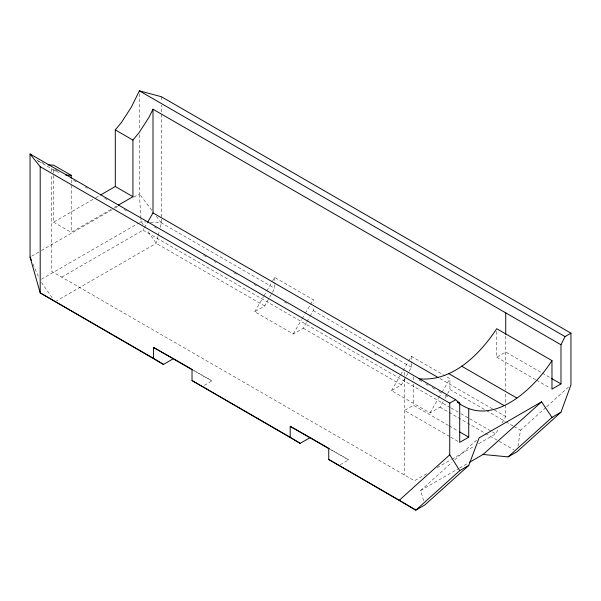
<?xml version="1.0" encoding="UTF-8"?>
<svg xmlns="http://www.w3.org/2000/svg" width="601" height="601" viewBox="0 0 601 601"><rect width="100%" height="100%" fill="white"/><g stroke="black" fill="none" stroke-linecap="round" stroke-linejoin="round"><path stroke-width="0.45" stroke-dasharray="3 2.25" d="M517.957 446.325L520.511 430.256L546.076 407.253M158.018 236.231L156.222 243.33L56.584 300.853M158.243 235.344L159.37 230.904M160.272 227.358L161.391 222.918L161.391 105.13M306.427 322.609L303.257 328.221L293.288 333.976L254.741 311.724L264.71 305.962L269.24 297.946M269.699 297.142L271.96 293.138M272.418 292.334L274.68 288.33L274.68 284.694M306.886 321.805L309.605 316.997M310.056 316.194L313.226 310.582L313.226 306.953M443.14 401.536L439.97 407.147L430 412.902L391.454 390.65L401.423 384.895L405.953 376.88M406.404 376.076L408.672 372.064M409.123 371.268L411.392 367.256L411.392 363.628M444.95 398.328L447.219 394.324M447.67 393.52L449.939 389.508L449.939 378.622L444.319 375.37M61.708 277.121L143.023 230.168L143.932 228.598M144.383 227.817L147.102 223.106M478.689 443.681L495.765 433.824L498.935 428.325M502.105 422.834L505.734 416.553L505.734 403.459M254.741 311.724L263.554 296.571M264.012 295.775L266.333 291.785M266.799 290.989L271.9 282.222M272.366 281.418L274.68 277.437L313.226 299.689L313.226 303.317M293.288 333.976L301.634 319.619M302.1 318.823L304.88 314.045M305.346 313.241L309.981 305.27M310.447 304.474L313.226 299.689M391.454 390.65L400.258 375.497M400.724 374.701L402.58 371.516M403.046 370.719L408.147 361.945M408.612 361.148L411.392 356.363L443.515 374.911M430 412.902L438.347 398.553M438.805 397.757L441.592 392.971M442.051 392.175L449.939 378.622M423.622 500.693L420.655 490.499L451.982 462.312M454.769 459.803L477.051 439.752M546.767 406.629L570.259 385.489M53.572 175.432L53.572 222.152L94.988 198.24M95.799 197.767L99.864 195.423M53.572 222.152L71.218 232.339L111.012 209.358M114.258 207.488L117.503 205.61M31.673 256.161L40.583 251.015M41.386 250.549L114.288 208.464M115.099 207.999L118.337 206.128M133.722 197.241L139.394 193.965L139.394 134.909M41.469 279.202L138.681 223.084M139.485 222.61L141.107 221.679L145.72 221.964M204.302 385.354L211.973 380.921L192.696 369.795M448.421 425.433L413.488 405.269L404.473 410.468L449.976 436.739M496.727 331.474L496.727 357.212L505.734 352.006L541.478 372.643M340.241 464.723L348.678 459.855L329.408 448.722M426.642 473.731L414.442 480.77L51.739 271.367L51.739 174.215M437.212 467.623L451.035 459.645M451.854 459.172L474.617 446.032M420.655 490.499L458.758 468.502M459.57 468.036L467.676 463.348M150.333 222.242L161.391 222.918L274.68 288.33M36.789 159.828L38.141 161L43.933 163.262M38.141 161L55.78 171.187L59.093 172.479M192.027 369.66L211.973 380.921M329.536 449.045L348.678 459.855M542.297 373.116L550.418 377.804M496.727 357.212L535.724 379.727M536.535 380.193L550.343 388.171M439.902 378.547L493.541 409.514M494.353 409.987L505.734 416.553M313.226 310.582L411.392 367.256M449.939 389.508L485.631 410.115M486.442 410.588L505.095 421.361M505.907 421.827L513.209 426.041M514.02 426.507L520.511 430.256M54.992 169.557L57.426 170.962M73.683 180.345L76.936 182.223M85.064 186.919L87.498 188.323M104.566 198.18L107.008 199.585M124.076 209.441L126.51 210.846M154.149 226.802L157.394 228.68M203.724 255.425L206.977 257.303M214.287 261.525L215.917 262.464M233.797 272.786L237.049 274.665M254.118 284.521L256.552 285.926M284.19 301.882L286.624 303.287M374.4 353.966L376.031 354.906M393.91 365.228L395.533 366.167M419.175 380.057L422.42 381.935M425.673 383.814L428.919 385.684M432.172 387.562L435.425 389.44M438.67 391.319L441.923 393.189M445.168 395.067L448.421 396.945M143.023 230.168L450.247 407.546M451.058 408.011L460.005 413.172M460.817 413.646L468.945 418.334M469.757 418.807L491.701 431.473M492.512 431.946L495.765 433.824M264.71 305.962L156.222 243.33L146.839 229.89M303.257 328.221L401.423 384.895M439.97 407.147L484.631 432.93M485.443 433.404L513.863 449.811M449.232 425.906L458.172 431.067M450.788 437.205L459.72 442.366M54.436 170.015L55.78 171.187M151.805 210.297L139.394 193.965L140.882 217.983M156.32 216.24L161.391 222.918M143.196 224.661L141.107 221.679L140.934 218.907M41.416 282.38L52.355 298.058M32.957 263.922L39.125 278.436M505.734 336.169L505.734 390.365M505.734 394.106L505.734 402.52M413.488 376.774L413.488 380.448M413.488 384.129L413.488 405.269M411.392 356.363L411.392 362.719M404.473 372.259L404.473 377.856M404.473 378.788L404.473 475.015M274.68 277.437L274.68 283.792M161.391 96.716L161.391 101.389M139.394 93.666L139.394 130.222M71.218 180.007L71.218 232.339M53.572 169.82L53.572 174.493M51.739 168.611L51.739 173.283"/><path stroke-width="0.9" d="M469.298 462.417L483.084 454.461L508.1 456.888L517.108 451.689L560.981 412.211L570.95 384.865L570.95 333.164L161.391 96.716L139.394 90.856L131.311 107.211L121.379 122.551L115.294 129.884L115.294 186.513L132.934 196.7L132.934 140.071L139.019 132.738L148.95 117.398L153 109.217L560.981 344.764L560.981 383.904L551.973 389.102L551.973 360.615L496.727 328.717C479.823 354.402 451.952 382.461 418.454 378.713M329.408 448.722L310.131 437.596L300.162 443.35L290.193 437.227L290.193 426.334L328.739 448.594L328.739 459.48L415.854 510.144L424.862 504.945L468.735 465.467L479.14 437.874L541.569 401.829L551.973 417.41L508.1 456.888M560.981 344.764L565.023 336.59L570.95 333.164M147.561 222.325L153 212.904L153 109.217M551.973 360.615C534.101 388.712 491.956 429.054 457.361 402.107M328.739 459.48L399.312 500.227L449.751 454.837L449.751 403.143L40.199 166.687L30.05 153.984L30.05 257.1L40.199 292.897L163.457 364.424L173.426 358.669L192.696 369.795M468.735 465.467L459.72 470.666L415.854 510.144L399.312 500.227M483.084 454.461L541.569 401.829M100.675 194.957L115.294 186.513M118.314 205.144L132.934 196.7M449.751 403.143L455.678 399.718L459.72 403.226L459.72 442.366L468.735 437.16L468.735 408.672M551.973 417.41L560.981 412.211M48.072 164.869L53.572 165.147L71.218 175.334L71.218 178.144M65.712 175.056L71.218 175.334M163.457 364.424L153.48 358.301L153.48 347.408L172.622 358.219M290.193 426.334L310.131 437.596M139.394 90.856L565.023 336.59M551.23 378.277L560.981 383.904M115.294 129.884L132.934 140.071M461.553 366.122L516.8 398.02M448.662 373.567L503.908 405.465M153 212.904L438.272 377.608M455.678 399.718L30.05 153.984L31.395 155.156M457.286 401.821L459.72 403.226M459.795 432.006L468.735 437.16M153.48 347.408L192.027 369.66L192.027 380.553L300.162 443.35M153.48 358.301L40.199 292.897L40.199 166.687M192.027 380.553L290.193 437.227M449.751 454.837L459.72 470.666M30.05 257.1L31.5 260.511M505.734 312.866L505.734 334.299"/></g></svg>
